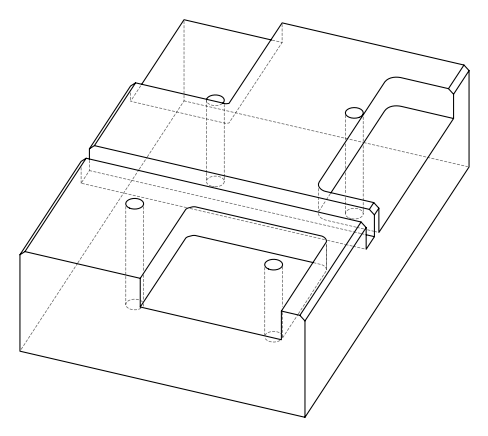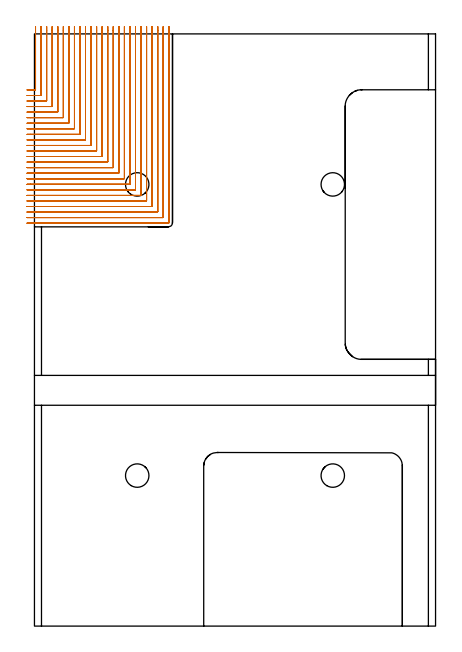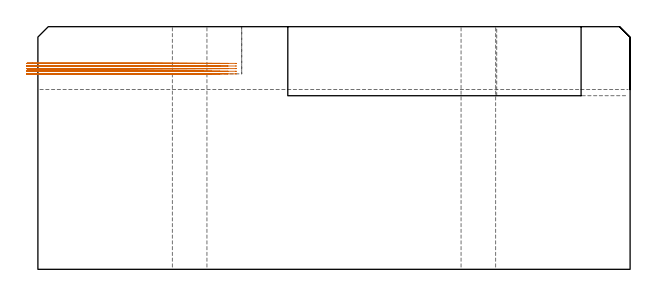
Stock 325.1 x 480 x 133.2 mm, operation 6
(PLAN: 24 operations, 14 tool changes, 266.3 min)
(1 AREA_MILL | FG_CHAMFER_SURFACE | UGT0205_001 | 0.46 min | 347 mm3)
(2 AREA_MILL_1 | FG_CHAMFER_SURFACE_1 | UGT0205_001 | 4.44 min | 3070 mm3)
(3 AREA_MILL_2 | FG_CHAMFER_SURFACE_2 | UGT0205_001 | 4.44 min | 2965 mm3)
(4 AREA_MILL_3 | FG_CHAMFER_SURFACE_3 | UGT0205_001 | 1.23 min | 825 mm3)
(5 AREA_MILL_4 | FG_CHAMFER_SURFACE_4 | UGT0205_001 | 3.03 min | 2081 mm3)
(6 MILL_CORNER_NOTCH_RECTANGULAR | CORNER_NOTCH_RECTANGULAR | NXT0201_008 | Follow Part, ap 1.5, ae 75% | 162.63 min | 453170 mm3)
(7 MILL_SLOT | SLOT_PARTIAL_RECTANGULAR | UGT0201_094 | Follow Part, ap 5, ae 75% | 38 min | 856644 mm3)
(8 MILL_SLOT_1 | SLOT_PARTIAL_RECTANGULAR_1 | UGT0201_094 | Follow Part, ap 5, ae 75% | 36.74 min | 603226 mm3)
(9 MILL_RECTANGULAR_SLOT | SLOT_RECTANGULAR | UGT0201_094 | Follow Part, ap 5, ae 75% | 10.5 min | 271225 mm3)
(10 SPOT_DRILL | STEP1HOLE | NXT0321_9005460120000 | 0.05 min | 167 mm3)
(11 SPOT_DRILL_1 | STEP1HOLE_1 | NXT0321_9005460120000 | 0.05 min | 184 mm3)
(12 SPOT_DRILL_2 | STEP1HOLE_2 | NXT0321_9005460120000 | 0.05 min | 166 mm3)
(13 SPOT_DRILL_3 | STEP1HOLE_3 | NXT0321_9005460120000 | 0.06 min | 205 mm3)
(14 DRILL_BLIND_HOLE_INTO_CENTER | STEP1HOLE | NXT0301_092 | 0.09 min | 1696 mm3)
(15 GUN_DRILL_THROUGH_HOLE | STEP1HOLE | UGT0307_009 | 0.56 min | 10265 mm3)
(16 DRILL_TO_ENLARGE_THROUGH_HOLE | STEP1HOLE | UGT0301_048 | 0.47 min | 18218 mm3)
(17 DRILL_BLIND_HOLE_INTO_CENTER_1 | STEP1HOLE_1 | NXT0301_092 | 0.08 min | 1711 mm3)
(18 GUN_DRILL_THROUGH_HOLE_1 | STEP1HOLE_1 | UGT0307_009 | 0.66 min | 13211 mm3)
(19 DRILL_TO_ENLARGE_THROUGH_HOLE_1 | STEP1HOLE_1 | UGT0301_048 | 0.57 min | 22579 mm3)
(20 DRILL_BLIND_HOLE_INTO_CENTER_2 | STEP1HOLE_2 | NXT0301_092 | 0.08 min | 1684 mm3)
(21 GUN_DRILL_THROUGH_HOLE_2 | STEP1HOLE_2 | UGT0307_009 | 0.66 min | 13118 mm3)
(22 DRILL_TO_ENLARGE_THROUGH_HOLE_2 | STEP1HOLE_2 | UGT0301_048 | 0.57 min | 22704 mm3)
(23 DRILL_THROUGH_HOLE_INTO_CENTER | STEP1HOLE_3 | NXT0301_065 | 0.41 min | 6458 mm3)
(24 DRILL_TO_ENLARGE_THROUGH_HOLE_3 | STEP1HOLE_3 | UGT0301_048 | 0.43 min | 20336 mm3)
(TOOL UGT0205_001 | Chamfer Mill 20 x 3 x 45 deg. | D20 FL50 Z2)
(TOOL NXT0201_008 | ENDMILL 6mm [2P460-0600-NA 1630] | D6 FL26 Z6)
(TOOL UGT0201_094 | End mill 20 mm | D20 FL38 Z4)
(TOOL NXT0321_9005460120000 | NC Spot Drill, 142deg, 12mm, Carbide, Uncoated | D12 PA142 FL30 Z2)
(TOOL NXT0301_092 | Carbide Drill 12.1mm [860.1-1210-061A1-MM 2214] | D12.1 PA140 FL77 Z2)
(TOOL UGT0307_009 | Gun Drill 12 mm | D12 PA130 FL24 Z1)
(TOOL UGT0301_048 | Twist Drill 19 mm | D19 PA118 FL135 Z2)
(TOOL NXT0301_065 | Carbide Drill 9.4mm [860.1-0940-075A1-MM 2214] | D9.4 PA140 FL98 Z2)
(OP 6 MILL_CORNER_NOTCH_RECTANGULAR, part 2 of 2)
G0 Z143.2
X-6. Y371.6
Z113.056
G1 X-3.
X63.604 F500.
G3 X63.9 Y371.896 R0.3
G1 Y483.
Y486. F250.
G0 Z143.2
X-6. Y367.1
Z113.056
G1 X-3.
X68.104 F500.
G3 X68.4 Y367.396 R0.3
G1 Y483.
Y486. F250.
G0 Z143.2
X-6. Y362.6
Z113.056
G1 X-3.
X72.604 F500.
G3 X72.9 Y362.896 R0.3
G1 Y483.
Y486. F250.
G0 Z143.2
X-6. Y358.1
Z113.056
G1 X-3.
X77.104 F500.
G3 X77.4 Y358.396 R0.3
G1 Y483.
Y486. F250.
G0 Z143.2
X-6. Y353.6
Z113.056
G1 X-3.
X81.604 F500.
G3 X81.9 Y353.896 R0.3
G1 Y483.
Y486. F250.
G0 Z143.2
X-6. Y349.1
Z113.056
G1 X-3.
X86.104 F500.
G3 X86.4 Y349.396 R0.3
G1 Y483.
Y486. F250.
G0 Z143.2
X-6. Y344.6
Z113.056
G1 X-3.
X90.603 F500.
G3 X90.9 Y344.897 R0.3
G1 Y483.
Y486. F250.
G0 Z143.2
X-6. Y340.1
Z113.056
G1 X-3.
X95.103 F500.
G3 X95.4 Y340.397 R0.3
G1 Y483.
Y486. F250.
G0 Z143.2
X-6. Y335.6
Z113.056
G1 X-3.
X99.603 F500.
G3 X99.9 Y335.897 R0.3
G1 Y483.
Y486. F250.
G0 Z143.2
X-6. Y331.1
Z113.056
G1 X-3.
X104.103 F500.
G3 X104.4 Y331.397 R0.3
G1 Y483.
Y486. F250.
G0 Z143.2
X-6. Y326.6
Z113.056
G1 X-3.
X108.603 F500.
G3 X108.9 Y326.897 R0.3
G1 Y483.
Y486. F250.
G0 Z143.2
X-6. Y434.6
Z111.617
G1 X-3.
X0.607 F500.
G3 X0.9 Y434.893 R0.3
G1 Y483.
Y486. F250.
G0 Z143.2
X-6. Y430.1
Z111.617
G1 X-3.
X5.107 F500.
G3 X5.4 Y430.393 R0.3
G1 Y483.
Y486. F250.
G0 Z143.2
X-6. Y425.6
Z111.617
G1 X-3.
X9.607 F500.
G3 X9.9 Y425.893 R0.3
G1 Y483.
Y486. F250.
G0 Z143.2
X-6. Y421.1
Z111.617
G1 X-3.
X14.107 F500.
G3 X14.4 Y421.393 R0.3
G1 Y483.
Y486. F250.
G0 Z143.2
X-6. Y416.6
Z111.617
G1 X-3.
X18.606 F500.
G3 X18.9 Y416.894 R0.3
G1 Y483.
Y486. F250.
G0 Z143.2
X-6. Y412.1
Z111.617
G1 X-3.
X23.106 F500.
G3 X23.4 Y412.394 R0.3
G1 Y483.
Y486. F250.
G0 Z143.2
X-6. Y407.6
Z111.617
G1 X-3.
X27.606 F500.
G3 X27.9 Y407.894 R0.3
G1 Y483.
Y486. F250.
G0 Z143.2
X-6. Y403.1
Z111.617
G1 X-3.
X32.106 F500.
G3 X32.4 Y403.394 R0.3
G1 Y483.
Y486. F250.
G0 Z143.2
X-6. Y398.6
Z111.617
G1 X-3.
X36.606 F500.
G3 X36.9 Y398.894 R0.3
G1 Y483.
Y486. F250.
G0 Z143.2
X-6. Y394.1
Z111.617
G1 X-3.
X41.105 F500.
G3 X41.4 Y394.395 R0.3
G1 Y483.
Y486. F250.
G0 Z143.2
X-6. Y389.6
Z111.617
G1 X-3.
X45.605 F500.
G3 X45.9 Y389.895 R0.3
G1 Y483.
Y486. F250.
G0 Z143.2
X-6. Y385.1
Z111.617
G1 X-3.
X50.105 F500.
G3 X50.4 Y385.395 R0.3
G1 Y483.
Y486. F250.
G0 Z143.2
X-6. Y380.6
Z111.617
G1 X-3.
X54.605 F500.
G3 X54.9 Y380.895 R0.3
G1 Y483.
Y486. F250.
G0 Z143.2
X-6. Y376.1
Z111.617
G1 X-3.
X59.105 F500.
G3 X59.4 Y376.395 R0.3
G1 Y483.
Y486. F250.
G0 Z143.2
X-6. Y371.6
Z111.617
G1 X-3.
X63.604 F500.
G3 X63.9 Y371.896 R0.3
G1 Y483.
Y486. F250.
G0 Z143.2
X-6. Y367.1
Z111.617
G1 X-3.
X68.104 F500.
G3 X68.4 Y367.396 R0.3
G1 Y483.
Y486. F250.
G0 Z143.2
X-6. Y362.6
Z111.617
G1 X-3.
X72.604 F500.
G3 X72.9 Y362.896 R0.3
G1 Y483.
Y486. F250.
G0 Z143.2
X-6. Y358.1
Z111.617
G1 X-3.
X77.104 F500.
G3 X77.4 Y358.396 R0.3
G1 Y483.
Y486. F250.
G0 Z143.2
X-6. Y353.6
Z111.617
G1 X-3.
X81.604 F500.
G3 X81.9 Y353.896 R0.3
G1 Y483.
Y486. F250.
G0 Z143.2
X-6. Y349.1
Z111.617
G1 X-3.
X86.104 F500.
G3 X86.4 Y349.396 R0.3
G1 Y483.
Y486. F250.
G0 Z143.2
X-6. Y344.6
Z111.617
G1 X-3.
X90.603 F500.
G3 X90.9 Y344.897 R0.3
G1 Y483.
Y486. F250.
G0 Z143.2
X-6. Y340.1
Z111.617
G1 X-3.
X95.103 F500.
G3 X95.4 Y340.397 R0.3
G1 Y483.
Y486. F250.
G0 Z143.2
X-6. Y335.6
Z111.617
G1 X-3.
X99.603 F500.
G3 X99.9 Y335.897 R0.3
G1 Y483.
Y486. F250.
G0 Z143.2
X-6. Y331.1
Z111.617
G1 X-3.
X104.103 F500.
G3 X104.4 Y331.397 R0.3
G1 Y483.
Y486. F250.
G0 Z143.2
X-6. Y326.6
Z111.617
G1 X-3.
X108.603 F500.
G3 X108.9 Y326.897 R0.3
G1 Y483.
Y486. F250.
G0 Z143.2
X-6. Y434.6
Z110.178
G1 X-3.
X0.607 F500.
G3 X0.9 Y434.893 R0.3
G1 Y483.
Y486. F250.
G0 Z143.2
X-6. Y430.1
Z110.178
G1 X-3.
X5.107 F500.
G3 X5.4 Y430.393 R0.3
G1 Y483.
Y486. F250.
G0 Z143.2
X-6. Y425.6
Z110.178
G1 X-3.
X9.607 F500.
G3 X9.9 Y425.893 R0.3
G1 Y483.
Y486. F250.
G0 Z143.2
X-6. Y421.1
Z110.178
G1 X-3.
X14.107 F500.
G3 X14.4 Y421.393 R0.3
G1 Y483.
Y486. F250.
G0 Z143.2
X-6. Y416.6
Z110.178
G1 X-3.
X18.606 F500.
G3 X18.9 Y416.894 R0.3
G1 Y483.
Y486. F250.
G0 Z143.2
X-6. Y412.1
Z110.178
G1 X-3.
X23.106 F500.
G3 X23.4 Y412.394 R0.3
G1 Y483.
Y486. F250.
G0 Z143.2
X-6. Y407.6
Z110.178
G1 X-3.
X27.606 F500.
G3 X27.9 Y407.894 R0.3
G1 Y483.
Y486. F250.
G0 Z143.2
X-6. Y403.1
Z110.178
G1 X-3.
X32.106 F500.
G3 X32.4 Y403.394 R0.3
G1 Y483.
Y486. F250.
G0 Z143.2
X-6. Y398.6
Z110.178
G1 X-3.
X36.606 F500.
G3 X36.9 Y398.894 R0.3
G1 Y483.
Y486. F250.
G0 Z143.2
X-6. Y394.1
Z110.178
G1 X-3.
X41.105 F500.
G3 X41.4 Y394.395 R0.3
G1 Y483.
Y486. F250.
G0 Z143.2
X-6. Y389.6
Z110.178
G1 X-3.
X45.605 F500.
G3 X45.9 Y389.895 R0.3
G1 Y483.
Y486. F250.
G0 Z143.2
X-6. Y385.1
Z110.178
G1 X-3.
X50.105 F500.
G3 X50.4 Y385.395 R0.3
G1 Y483.
Y486. F250.
G0 Z143.2
X-6. Y380.6
Z110.178
G1 X-3.
X54.605 F500.
G3 X54.9 Y380.895 R0.3
G1 Y483.
Y486. F250.
G0 Z143.2
X-6. Y376.1
Z110.178
G1 X-3.
X59.105 F500.
G3 X59.4 Y376.395 R0.3
G1 Y483.
Y486. F250.
G0 Z143.2
X-6. Y371.6
Z110.178
G1 X-3.
X63.604 F500.
G3 X63.9 Y371.896 R0.3
G1 Y483.
Y486. F250.
G0 Z143.2
X-6. Y367.1
Z110.178
G1 X-3.
X68.104 F500.
G3 X68.4 Y367.396 R0.3
G1 Y483.
Y486. F250.
G0 Z143.2
X-6. Y362.6
Z110.178
G1 X-3.
X72.604 F500.
G3 X72.9 Y362.896 R0.3
G1 Y483.
Y486. F250.
G0 Z143.2
X-6. Y358.1
Z110.178
G1 X-3.
X77.104 F500.
G3 X77.4 Y358.396 R0.3
G1 Y483.
Y486. F250.
G0 Z143.2
X-6. Y353.6
Z110.178
G1 X-3.
X81.604 F500.
G3 X81.9 Y353.896 R0.3
G1 Y483.
Y486. F250.
G0 Z143.2
X-6. Y349.1
Z110.178
G1 X-3.
X86.104 F500.
G3 X86.4 Y349.396 R0.3
G1 Y483.
Y486. F250.
G0 Z143.2
X-6. Y344.6
Z110.178
G1 X-3.
X90.603 F500.
G3 X90.9 Y344.897 R0.3
G1 Y483.
Y486. F250.
G0 Z143.2
X-6. Y340.1
Z110.178
G1 X-3.
X95.103 F500.
G3 X95.4 Y340.397 R0.3
G1 Y483.
Y486. F250.
G0 Z143.2
X-6. Y335.6
Z110.178
G1 X-3.
X99.603 F500.
G3 X99.9 Y335.897 R0.3
G1 Y483.
Y486. F250.
G0 Z143.2
X-6. Y331.1
Z110.178
G1 X-3.
X104.103 F500.
G3 X104.4 Y331.397 R0.3
G1 Y483.
Y486. F250.
G0 Z143.2
X-6. Y326.6
Z110.178
G1 X-3.
X108.603 F500.
G3 X108.9 Y326.897 R0.3
G1 Y483.
Y486. F250.
G0 Z143.2
X-6. Y434.6
Z108.739
G1 X-3.
X0.607 F500.
G3 X0.9 Y434.893 R0.3
G1 Y483.
Y486. F250.
G0 Z143.2
X-6. Y430.1
Z108.739
G1 X-3.
X5.107 F500.
G3 X5.4 Y430.393 R0.3
G1 Y483.
Y486. F250.
G0 Z143.2
X-6. Y425.6
Z108.739
G1 X-3.
X9.607 F500.
G3 X9.9 Y425.893 R0.3
G1 Y483.
Y486. F250.
G0 Z143.2
X-6. Y421.1
Z108.739
G1 X-3.
X14.107 F500.
G3 X14.4 Y421.393 R0.3
G1 Y483.
Y486. F250.
G0 Z143.2
X-6. Y416.6
Z108.739
G1 X-3.
X18.606 F500.
G3 X18.9 Y416.894 R0.3
G1 Y483.
Y486. F250.
G0 Z143.2
X-6. Y412.1
Z108.739
G1 X-3.
X23.106 F500.
G3 X23.4 Y412.394 R0.3
G1 Y483.
Y486. F250.
G0 Z143.2
X-6. Y407.6
Z108.739
G1 X-3.
X27.606 F500.
G3 X27.9 Y407.894 R0.3
G1 Y483.
Y486. F250.
G0 Z143.2
X-6. Y403.1
Z108.739
G1 X-3.
X32.106 F500.
G3 X32.4 Y403.394 R0.3
G1 Y483.
Y486. F250.
G0 Z143.2
X-6. Y398.6
Z108.739
G1 X-3.
X36.606 F500.
G3 X36.9 Y398.894 R0.3
G1 Y483.
Y486. F250.
G0 Z143.2
X-6. Y394.1
Z108.739
G1 X-3.
X41.105 F500.
G3 X41.4 Y394.395 R0.3
G1 Y483.
Y486. F250.
G0 Z143.2
X-6. Y389.6
Z108.739
G1 X-3.
X45.605 F500.
G3 X45.9 Y389.895 R0.3
G1 Y483.
Y486. F250.
G0 Z143.2
X-6. Y385.1
Z108.739
G1 X-3.
X50.105 F500.
G3 X50.4 Y385.395 R0.3
G1 Y483.
Y486. F250.
G0 Z143.2
X-6. Y380.6
Z108.739
G1 X-3.
X54.605 F500.
G3 X54.9 Y380.895 R0.3
G1 Y483.
Y486. F250.
G0 Z143.2
X-6. Y376.1
Z108.739
G1 X-3.
X59.105 F500.
G3 X59.4 Y376.395 R0.3
G1 Y483.
Y486. F250.
G0 Z143.2
X-6. Y371.6
Z108.739
G1 X-3.
X63.604 F500.
G3 X63.9 Y371.896 R0.3
G1 Y483.
Y486. F250.
G0 Z143.2
X-6. Y367.1
Z108.739
G1 X-3.
X68.104 F500.
G3 X68.4 Y367.396 R0.3
G1 Y483.
Y486. F250.
G0 Z143.2
X-6. Y362.6
Z108.739
G1 X-3.
X72.604 F500.
G3 X72.9 Y362.896 R0.3
G1 Y483.
Y486. F250.
G0 Z143.2
X-6. Y358.1
Z108.739
G1 X-3.
X77.104 F500.
G3 X77.4 Y358.396 R0.3
G1 Y483.
Y486. F250.
G0 Z143.2
X-6. Y353.6
Z108.739
G1 X-3.
X81.604 F500.
G3 X81.9 Y353.896 R0.3
G1 Y483.
Y486. F250.
G0 Z143.2
X-6. Y349.1
Z108.739
G1 X-3.
X86.104 F500.
G3 X86.4 Y349.396 R0.3
G1 Y483.
Y486. F250.
G0 Z143.2
X-6. Y344.6
Z108.739
G1 X-3.
X90.603 F500.
G3 X90.9 Y344.897 R0.3
G1 Y483.
Y486. F250.
G0 Z143.2
X-6. Y340.1
Z108.739
G1 X-3.
X95.103 F500.
G3 X95.4 Y340.397 R0.3
G1 Y483.
Y486. F250.
G0 Z143.2
X-6. Y335.6
Z108.739
G1 X-3.
X99.603 F500.
G3 X99.9 Y335.897 R0.3
G1 Y483.
Y486. F250.
G0 Z143.2
X-6. Y331.1
Z108.739
G1 X-3.
X104.103 F500.
G3 X104.4 Y331.397 R0.3
G1 Y483.
Y486. F250.
G0 Z143.2
X-6. Y326.6
Z108.739
G1 X-3.
X108.603 F500.
G3 X108.9 Y326.897 R0.3
G1 Y483.
Y486. F250.
G0 Z143.2
X-6. Y434.6
Z107.3
G1 X-3.
X0.607 F500.
G3 X0.9 Y434.893 R0.3
G1 Y483.
Y486. F250.
G0 Z143.2
X-6. Y430.1
Z107.3
G1 X-3.
X5.107 F500.
G3 X5.4 Y430.393 R0.3
G1 Y483.
Y486. F250.
G0 Z143.2
X-6. Y425.6
Z107.3
G1 X-3.
X9.607 F500.
G3 X9.9 Y425.893 R0.3
G1 Y483.
Y486. F250.
G0 Z143.2
X-6. Y421.1
Z107.3
G1 X-3.
X14.107 F500.
G3 X14.4 Y421.393 R0.3
G1 Y483.
Y486. F250.
G0 Z143.2
X-6. Y416.6
Z107.3
G1 X-3.
X18.606 F500.
G3 X18.9 Y416.894 R0.3
G1 Y483.
Y486. F250.
G0 Z143.2
X-6. Y412.1
Z107.3
G1 X-3.
X23.106 F500.
G3 X23.4 Y412.394 R0.3
G1 Y483.
Y486. F250.
G0 Z143.2
X-6. Y407.6
Z107.3
G1 X-3.
X27.606 F500.
G3 X27.9 Y407.894 R0.3
G1 Y483.
Y486. F250.
G0 Z143.2
X-6. Y403.1
Z107.3
G1 X-3.
X32.106 F500.
G3 X32.4 Y403.394 R0.3
G1 Y483.
Y486. F250.
G0 Z143.2
X-6. Y398.6
Z107.3
G1 X-3.
X36.606 F500.
G3 X36.9 Y398.894 R0.3
G1 Y483.
Y486. F250.
G0 Z143.2
X-6. Y394.1
Z107.3
G1 X-3.
X41.105 F500.
G3 X41.4 Y394.395 R0.3
G1 Y483.
Y486. F250.
G0 Z143.2
X-6. Y389.6
Z107.3
G1 X-3.
X45.605 F500.
G3 X45.9 Y389.895 R0.3
G1 Y483.
Y486. F250.
G0 Z143.2
X-6. Y385.1
Z107.3
G1 X-3.
X50.105 F500.
G3 X50.4 Y385.395 R0.3
G1 Y483.
Y486. F250.
G0 Z143.2
X-6. Y380.6
Z107.3
G1 X-3.
X54.605 F500.
G3 X54.9 Y380.895 R0.3
G1 Y483.
Y486. F250.
G0 Z143.2
X-6. Y376.1
Z107.3
G1 X-3.
X59.105 F500.
G3 X59.4 Y376.395 R0.3
G1 Y483.
Y486. F250.
G0 Z143.2
X-6. Y371.6
Z107.3
G1 X-3.
X63.604 F500.
G3 X63.9 Y371.896 R0.3
G1 Y483.
Y486. F250.
G0 Z143.2
X-6. Y367.1
Z107.3
G1 X-3.
X68.104 F500.
G3 X68.4 Y367.396 R0.3
G1 Y483.
Y486. F250.
G0 Z143.2
X-6. Y362.6
Z107.3
G1 X-3.
X72.604 F500.
G3 X72.9 Y362.896 R0.3
G1 Y483.
Y486. F250.
G0 Z143.2
X-6. Y358.1
Z107.3
G1 X-3.
X77.104 F500.
G3 X77.4 Y358.396 R0.3
G1 Y483.
Y486. F250.
G0 Z143.2
X-6. Y353.6
Z107.3
G1 X-3.
X81.604 F500.
G3 X81.9 Y353.896 R0.3
G1 Y483.
Y486. F250.
G0 Z143.2
X-6. Y349.1
Z107.3
G1 X-3.
X86.104 F500.
G3 X86.4 Y349.396 R0.3
G1 Y483.
Y486. F250.
G0 Z143.2
X-6. Y344.6
Z107.3
G1 X-3.
X90.603 F500.
G3 X90.9 Y344.897 R0.3
G1 Y483.
Y486. F250.
G0 Z143.2
X-6. Y340.1
Z107.3
G1 X-3.
X95.103 F500.
G3 X95.4 Y340.397 R0.3
G1 Y483.
Y486. F250.
G0 Z143.2
X-6. Y335.6
Z107.3
G1 X-3.
X99.603 F500.
G3 X99.9 Y335.897 R0.3
G1 Y483.
Y486. F250.
G0 Z143.2
X-6. Y331.1
Z107.3
G1 X-3.
X104.103 F500.
G3 X104.4 Y331.397 R0.3
G1 Y483.
Y486. F250.
G0 Z143.2
X-6. Y326.6
Z107.3
G1 X-3.
X108.603 F500.
G3 X108.9 Y326.897 R0.3
G1 Y483.
Y486. F250.
G0 Z143.2
M5
M2
